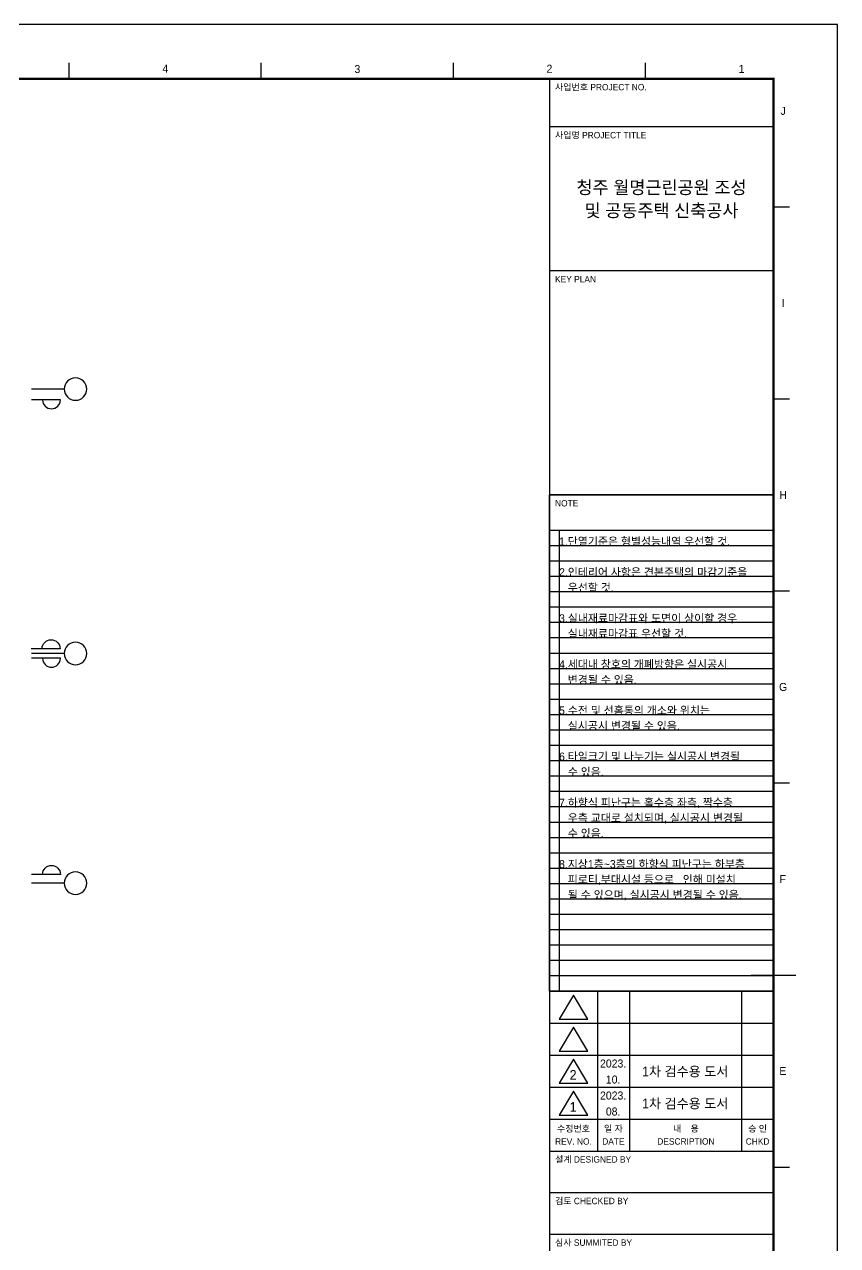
# Model space of a CAD drawing. Header units: millimetres. Extents: x -24416 to 92204, y -190080 to 23760.
# Drawn here: x 73634 to 83794, y -15261 to 0 of the extents above; entities that cross this region are included whole.
import ezdxf
from ezdxf.enums import TextEntityAlignment as Align

# ---------------------------------------------------------------- set-up
doc = ezdxf.new("R2010")
doc.units = ezdxf.units.MM
doc.header["$LTSCALE"] = 50
doc.linetypes.add('AUDIT_D_220706163347-0', pattern=[0])
doc.layers.get('defpoints').update_dxf_attribs({"color": 139})
for name, color, linetype in [('A-치수', 7, 'AUDIT_D_220706163347-0'), ('AA-BORD-FORM', 7, 'Continuous'), ('AA-BORD-TEXT', 3, 'Continuous'), ('AA-XXXX-TEXT', 3, 'Continuous'), ('DIM', 7, 'AUDIT_D_220706163347-0'), ('sheet-안양진흥$0$AA-BORD-TEXT', 3, 'Continuous')]:
    doc.layers.add(name, color=color, linetype=linetype)
doc.styles.add('HAUD01', font='Dotum.ttf')
doc.styles.add('sheet-안양진흥$0$HAUD01', font='Dotum.ttf')

# ---------------------------------------------------------------- blocks, each defined once
blk = doc.blocks.new('note')
at = {"layer": 'defpoints'}
blk.add_lwpolyline([(-2800, 6200), (0, 6200), (0, 0), (-2800, 0)], close=True, dxfattribs=at)
at = {"layer": 'AA-XXXX-TEXT', "style": 'HAUD01'}
for s, p in [('1.단열기준은 형별성능내역 우선할 것.', (-2680, 5568)), ('2.인테리어 사항은 견본주택의 마감기준을 ', (-2680, 5184)), ('   우선할 것.', (-2680, 4992)), ('3.실내재료마감표와 도면이 상이할 경우', (-2680, 4608)), ('   실내재료마감표 우선할 것.', (-2680, 4416)), ('4.세대내 창호의 개폐방향은 실시공시', (-2680, 4032)), ('   변경될 수 있음.', (-2680, 3840)), ('5.수전 및 선홈통의 개소와 위치는', (-2680, 3456)), ('   실시공시 변경될 수 있음.', (-2680, 3264)), ('6.타일크기 및 나누기는 실시공시 변경될', (-2680, 2880)), ('   수 있음.', (-2680, 2688)), ('7.하향식 피난구는 홀수층 좌측, 짝수층', (-2680, 2304)), ('   우측 교대로 설치되며, 실시공시 변경될', (-2680, 2112)), ('   수 있음.', (-2680, 1920)), ('8.지상1층~3층의 하향식 피난구는 하부층 ', (-2680, 1536)), ('   피로티,부대시설 등으로   인해 미설치', (-2680, 1344)), ('   될 수 있으며, 실시공시 변경될 수 있음. ', (-2680, 1152))]:
    blk.add_text(s, height=100, dxfattribs=at).set_placement(p)
blk = doc.blocks.new('중심')
at = {"layer": 'DIM'}
blk.add_line((-350, 0), (0, 0), dxfattribs=at)
blk.add_circle((-470, 0), 120, dxfattribs=at)
blk = doc.blocks.new('DIM-1108')
at = {"layer": 'DIM'}
for points in [[(23706.1, -28452.1, 1), (23930.1, -28452.1), (23570.1, -28452.1)], [(23701.1, -31562.1, -1), (23925.1, -31562.1), (23565.1, -31562.1)], [(23706.1, -31682.1, 1), (23930.1, -31682.1), (23570.1, -31682.1)], [(23706.1, -34382.1, -1), (23930.1, -34382.1), (23570.1, -34382.1)]]:
    blk.add_lwpolyline(points, format="xyb", dxfattribs=at)
at = {"layer": 'A-치수', "xscale": -1.166666666666666, "yscale": 1.166666666666666, "zscale": 1.166666666666666}
for p in [(23570.1, -28317.1), (23570.1, -31622.1), (23570.1, -34492.1)]:
    blk.add_blockref('중심', p, dxfattribs=at)
blk = doc.blocks.new('XR-FORM 청주월명')
at = {"layer": 'AA-BORD-FORM', "color": 2}
for p, q in [((601, 577), (601, 582)), ((661, 577), (661, 582)), ((721, 577), (721, 582)), ((781, 577), (781, 582)), ((751, 577), (751, 17)), ((821, 537), (826, 537)), ((821, 477), (826, 477)), ((821, 417), (826, 417)), ((821, 357), (826, 357)), ((814, 297), (828, 297)), ((821, 237), (826, 237))]:
    blk.add_line(p, q, dxfattribs=at)
at = {"layer": 'AA-BORD-FORM', "color": 3}
for p, q in [((821, 562), (751, 562)), ((821, 517), (751, 517)), ((821, 447), (751, 447)), ((751, 292), (821, 292)), ((766, 292), (766, 282)), ((776, 292), (776, 282)), ((811, 292), (811, 282)), ((751, 282), (821, 282)), ((766, 282), (766, 272)), ((776, 282), (776, 272)), ((811, 282), (811, 272)), ((751, 272), (821, 272)), ((766, 272), (766, 262)), ((776, 272), (776, 262)), ((811, 272), (811, 262)), ((751, 262), (821, 262)), ((766, 262), (766, 252)), ((776, 262), (776, 252)), ((811, 262), (811, 252)), ((751, 252), (821, 252)), ((766, 252), (766, 242)), ((776, 252), (776, 242)), ((811, 252), (811, 242)), ((751, 242), (821, 242)), ((751, 229), (821, 229)), ((751, 216), (821, 216))]:
    blk.add_line(p, q, dxfattribs=at)
at = {"layer": 'AA-BORD-FORM', "color": 1}
blk.add_lwpolyline([(0, 0), (841, 0), (841, 594), (0, 594)], close=True, dxfattribs=at)
at = {"layer": 'AA-BORD-FORM', "color": 2, "const_width": 0.682}
blk.add_lwpolyline([(21, 17), (21, 577), (821, 577), (821, 17)], close=True, dxfattribs=at)
at = {"layer": 'AA-BORD-FORM', "color": 7}
for points in [[(763, 283.24), (758.5, 290.74), (754, 283.24)], [(763, 273.24), (758.5, 280.74), (754, 273.24)], [(763, 263.24), (758.5, 270.74), (754, 263.24)], [(763, 253.24), (758.5, 260.74), (754, 253.24)], [(763, 253.24), (758.5, 260.74), (754, 253.24)]]:
    blk.add_lwpolyline(points, close=True, dxfattribs=at)
at = {"layer": 'defpoints'}
for p, q in [((751, 436), (821, 436)), ((754, 436), (754, 292)), ((751, 431.2), (821, 431.2)), ((751, 426.4), (821, 426.4)), ((751, 421.6), (821, 421.6)), ((751, 416.8), (821, 416.8)), ((751, 412), (821, 412)), ((751, 407.2), (821, 407.2)), ((751, 402.4), (821, 402.4)), ((751, 397.6), (821, 397.6)), ((751, 392.8), (821, 392.8)), ((751, 388), (821, 388)), ((751, 383.2), (821, 383.2)), ((751, 378.4), (821, 378.4)), ((751, 373.6), (821, 373.6)), ((751, 368.8), (821, 368.8)), ((751, 364), (821, 364)), ((751, 359.2), (821, 359.2)), ((751, 354.4), (821, 354.4)), ((751, 349.6), (821, 349.6)), ((751, 344.8), (821, 344.8)), ((751, 340), (821, 340)), ((751, 335.2), (821, 335.2)), ((751, 330.4), (821, 330.4)), ((751, 325.6), (821, 325.6)), ((751, 320.8), (821, 320.8)), ((751, 316), (821, 316)), ((751, 311.2), (821, 311.2)), ((751, 306.4), (821, 306.4)), ((751, 301.6), (821, 301.6)), ((751, 296.8), (821, 296.8))]:
    blk.add_line(p, q, dxfattribs=at)
at = {"layer": 'AA-BORD-TEXT', "color": 7, "style": 'HAUD01'}
for s, p in [('4', (631, 580.19)), ('3', (691, 580.06)), ('2', (751, 580.16)), ('1', (811, 580.12)), ('J', (824, 567)), ('I', (824, 507)), ('H', (824, 447)), ('G', (824, 387)), ('F', (823.89, 327)), ('E', (823.89, 267))]:
    blk.add_text(s, height=2.5, dxfattribs=at).set_placement(p, align=Align.MIDDLE_CENTER)
at = {"layer": 'AA-BORD-TEXT', "color": 3, "style": 'HAUD01'}
for s, p in [('사업번호 PROJECT NO.', (752.75, 573.4)), ('사업명 PROJECT TITLE', (752.75, 558.4)), ('KEY PLAN', (752.75, 513.4)), ('NOTE', (752.75, 443.4)), ('설계 DESIGNED BY', (752.75, 238.4)), ('검토 CHECKED BY', (752.75, 225.4)), ('심사 SUMMITED BY', (752.75, 212.4))]:
    blk.add_text(s, height=2, rotation=360, dxfattribs=at).set_placement(p)
for s, height, rotation, p in [('청주 월명근린공원 조성', 4, 360, (786, 543.05)), ('및 공동주택 신축공사', 4, 0, (786, 535.85)), ('수정번호', 2, 360, (758.5, 249)), ('일 자', 2, 360, (770.98, 249)), ('내    용', 2, 360, (793.62, 249)), ('승 인', 2, 360, (816.02, 249)), ('REV. NO.', 2, 360, (758.5, 245)), ('DATE', 2, 360, (770.98, 245)), ('DESCRIPTION', 2, 360, (793.62, 245)), ('CHKD', 2, 360, (816.02, 245))]:
    blk.add_text(s, height=height, rotation=rotation, dxfattribs=at).set_placement(p, align=Align.MIDDLE_CENTER)
at = {"layer": 'sheet-안양진흥$0$AA-BORD-TEXT', "style": 'sheet-안양진흥$0$HAUD01'}
for s, height, p in [('2', 3, (758.39, 265.79)), ('2023.', 2.5, (770.89, 269.35)), ('1차 검수용 도서', 3, (793.39, 266.85)), ('10.', 2.5, (770.89, 264.35)), ('2023.', 2.5, (770.89, 259.35)), ('1', 3, (758.39, 255.79)), ('08.', 2.5, (770.89, 254.35)), ('1차 검수용 도서', 3, (793.39, 256.85))]:
    blk.add_text(s, height=height, dxfattribs=at).set_placement(p, align=Align.MIDDLE_CENTER)

msp = doc.modelspace()

# ---------------------------------------------------------------- block references
for name, p in [('DIM-1108', (50154, 23760)), ('note', (82994, -12080))]:
    msp.add_blockref(name, p)
at = {"xscale": 40, "yscale": 40, "zscale": 40}
msp.add_blockref('XR-FORM 청주월명', (50154, -23760), dxfattribs=at)

doc.saveas('drawing.dxf')
